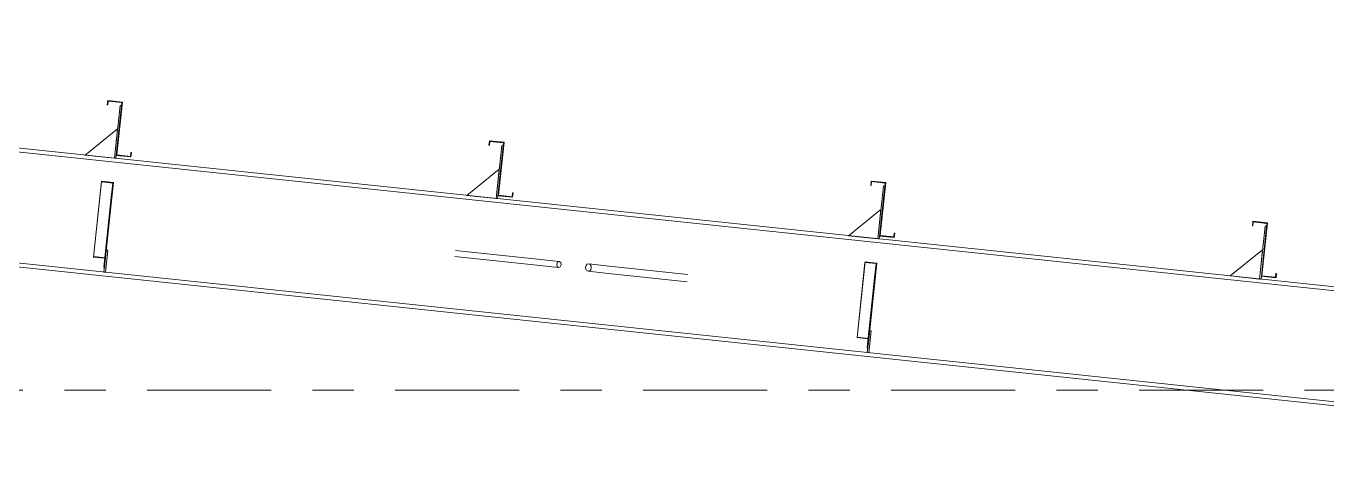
# Model space of a CAD drawing. Header units: millimetres. Extents: x -88 to 735, y -128 to 446.
# Drawn here: x 272.66 to 304.11, y 226.44 to 237.32 of the extents above; entities that cross this region are included whole.
import ezdxf

# ---------------------------------------------------------------- set-up
doc = ezdxf.new("R2010")
doc.units = ezdxf.units.MM
for name, pattern in [('XKITLINE00', [0]), ('XKITLINE02', [4, 2, -2]), ('XKITLINE03', [6, 3, -1, 1, -1])]:
    doc.linetypes.add(name, pattern=pattern)
doc.layers.add('Part', color=2, linetype='Continuous', lineweight=0)
doc.layers.add('S-grid', color=1, linetype='Continuous', lineweight=0)

# ---------------------------------------------------------------- blocks, each defined once
blk = doc.blocks.new('*A386')
at = {"layer": 'Part'}
blk.add_hatch(color=3, dxfattribs=at).paths.add_polyline_path([(302.89, 231.246), (302.9, 231.34), (302.913, 231.339), (302.901, 231.232), (302.546, 231.269), (302.681, 232.549), (302.352, 232.584), (302.342, 232.49), (302.329, 232.492), (302.34, 232.598), (302.695, 232.561), (302.56, 231.281)], flags=17)
blk = doc.blocks.new('*A387')
at = {"layer": 'Part'}
blk.add_hatch(color=3, dxfattribs=at).paths.add_polyline_path([(293.656, 232.22), (293.665, 232.314), (293.678, 232.313), (293.667, 232.206), (293.312, 232.243), (293.447, 233.523), (293.117, 233.558), (293.107, 233.464), (293.095, 233.466), (293.106, 233.572), (293.461, 233.535), (293.326, 232.255)], flags=17)
blk = doc.blocks.new('*A388')
at = {"layer": 'Part'}
blk.add_hatch(color=3, dxfattribs=at).paths.add_polyline_path([(284.421, 233.194), (284.431, 233.288), (284.444, 233.287), (284.432, 233.18), (284.077, 233.217), (284.212, 234.498), (283.883, 234.532), (283.873, 234.439), (283.86, 234.44), (283.871, 234.546), (284.226, 234.509), (284.091, 233.229)], flags=17)
blk = doc.blocks.new('*A389')
at = {"layer": 'Part'}
blk.add_hatch(color=3, dxfattribs=at).paths.add_polyline_path([(275.187, 234.168), (275.196, 234.262), (275.209, 234.261), (275.198, 234.154), (274.843, 234.191), (274.978, 235.472), (274.648, 235.506), (274.638, 235.413), (274.626, 235.414), (274.637, 235.52), (274.992, 235.483), (274.857, 234.203)], flags=17)
blk = doc.blocks.new('*A391')
at = {"layer": 'Part'}
blk.add_hatch(color=3, dxfattribs=at).paths.add_polyline_path([(274.488, 233.55), (274.49, 233.568), (274.774, 233.538), (274.736, 233.178), (274.722, 233.18), (274.758, 233.522)], flags=17)
blk = doc.blocks.new('*A392')
at = {"layer": 'Part'}
blk.add_hatch(color=3, dxfattribs=at).paths.add_polyline_path([(292.957, 231.602), (292.959, 231.62), (293.243, 231.59), (293.205, 231.23), (293.191, 231.232), (293.227, 231.574)], flags=17)
blk = doc.blocks.new('*A393')
at = {"layer": 'Part'}
blk.add_hatch(color=3, dxfattribs=at).paths.add_polyline_path([(302.89, 231.246), (302.9, 231.34), (302.913, 231.339), (302.901, 231.232), (302.546, 231.269), (302.681, 232.549), (302.352, 232.584), (302.342, 232.49), (302.329, 232.492), (302.34, 232.598), (302.695, 232.561), (302.56, 231.281)], flags=17)
blk = doc.blocks.new('*A394')
at = {"layer": 'Part'}
blk.add_hatch(color=3, dxfattribs=at).paths.add_polyline_path([(293.656, 232.22), (293.665, 232.314), (293.678, 232.313), (293.667, 232.206), (293.312, 232.243), (293.447, 233.523), (293.117, 233.558), (293.107, 233.464), (293.095, 233.466), (293.106, 233.572), (293.461, 233.535), (293.326, 232.255)], flags=17)
blk = doc.blocks.new('*A395')
at = {"layer": 'Part'}
blk.add_hatch(color=3, dxfattribs=at).paths.add_polyline_path([(284.421, 233.194), (284.431, 233.288), (284.444, 233.287), (284.432, 233.18), (284.077, 233.217), (284.212, 234.498), (283.883, 234.532), (283.873, 234.439), (283.86, 234.44), (283.871, 234.546), (284.226, 234.509), (284.091, 233.229)], flags=17)
blk = doc.blocks.new('*A396')
at = {"layer": 'Part'}
blk.add_hatch(color=3, dxfattribs=at).paths.add_polyline_path([(275.187, 234.168), (275.196, 234.262), (275.209, 234.261), (275.198, 234.154), (274.843, 234.191), (274.978, 235.472), (274.648, 235.506), (274.638, 235.413), (274.626, 235.414), (274.637, 235.52), (274.992, 235.483), (274.857, 234.203)], flags=17)
blk = doc.blocks.new('*A1351')
at = {"layer": 'S-grid', "color": 1, "linetype": 'XKITLINE03', "lineweight": 0}
blk.add_line((-48.412, 228.511), (395.032, 228.511), dxfattribs=at)
blk = doc.blocks.new('*A1353')
at = {"layer": 'Part', "color": 2, "linetype": 'XKITLINE00', "lineweight": 0}
for p, q in [((329.316, 228.281), (244.477, 237.229)), ((244.487, 237.322), (329.421, 228.363)), ((320.424, 226.439), (246.832, 234.201)), ((320.434, 226.531), (246.842, 234.293))]:
    blk.add_line(p, q, dxfattribs=at)
blk = doc.blocks.new('*A1879')
at = {"layer": 'Part', "color": 7, "linetype": 'XKITLINE02', "lineweight": 0}
for p, q in [((285.037, 231.68), (282.928, 231.902)), ((285.022, 231.538), (282.913, 231.76))]:
    blk.add_line(p, q, dxfattribs=at)
at = {"layer": 'Part', "color": 2, "linetype": 'XKITLINE00', "lineweight": 0}
for p, q in [((285.546, 231.482), (285.022, 231.538)), ((285.561, 231.625), (285.037, 231.68)), ((285.52, 231.608), (285.499, 231.559)), ((285.499, 231.559), (285.51, 231.507)), ((285.51, 231.507), (285.546, 231.482)), ((285.561, 231.625), (285.52, 231.608)), ((285.546, 231.482), (285.587, 231.499)), ((285.597, 231.6), (285.561, 231.625)), ((285.587, 231.499), (285.608, 231.548)), ((285.608, 231.548), (285.597, 231.6))]:
    blk.add_line(p, q, dxfattribs=at)
blk = doc.blocks.new('*A1880')
at = {"layer": 'Part', "color": 2, "linetype": 'XKITLINE00', "lineweight": 0}
for p, q in [((286.21, 231.529), (286.196, 231.486)), ((286.196, 231.486), (286.201, 231.44)), ((286.239, 231.559), (286.21, 231.529)), ((286.276, 231.567), (286.239, 231.559)), ((286.769, 231.515), (286.276, 231.567)), ((286.31, 231.551), (286.276, 231.567)), ((286.333, 231.516), (286.31, 231.551)), ((286.323, 231.427), (286.337, 231.471)), ((286.337, 231.471), (286.333, 231.516)), ((286.201, 231.44), (286.223, 231.405)), ((286.223, 231.405), (286.257, 231.389)), ((286.257, 231.389), (286.294, 231.398)), ((286.751, 231.337), (286.257, 231.389)), ((286.294, 231.398), (286.323, 231.427))]:
    blk.add_line(p, q, dxfattribs=at)
at = {"layer": 'Part', "color": 7, "linetype": 'XKITLINE02', "lineweight": 0}
for p, q in [((288.674, 231.314), (286.769, 231.515)), ((288.656, 231.136), (286.751, 231.337))]:
    blk.add_line(p, q, dxfattribs=at)
blk = doc.blocks.new('*A1881')
at = {"layer": 'Part', "color": 2, "linetype": 'XKITLINE00', "lineweight": 0}
for p, q in [((302.329, 232.492), (302.34, 232.598)), ((302.342, 232.49), (302.329, 232.492)), ((302.34, 232.598), (302.695, 232.561)), ((302.352, 232.584), (302.342, 232.49)), ((302.681, 232.549), (302.352, 232.584)), ((302.546, 231.269), (302.681, 232.549)), ((302.695, 232.561), (302.56, 231.281)), ((302.901, 231.232), (302.546, 231.269)), ((302.56, 231.281), (302.89, 231.246)), ((302.89, 231.246), (302.9, 231.34)), ((302.9, 231.34), (302.913, 231.339)), ((302.913, 231.339), (302.901, 231.232))]:
    blk.add_line(p, q, dxfattribs=at)
blk = doc.blocks.new('*A1882')
at = {"layer": 'Part', "color": 2, "linetype": 'XKITLINE00', "lineweight": 0}
for p, q in [((293.095, 233.466), (293.106, 233.572)), ((293.107, 233.464), (293.095, 233.466)), ((293.106, 233.572), (293.461, 233.535)), ((293.117, 233.558), (293.107, 233.464)), ((293.447, 233.523), (293.117, 233.558)), ((293.312, 232.243), (293.447, 233.523)), ((293.461, 233.535), (293.326, 232.255)), ((293.667, 232.206), (293.312, 232.243)), ((293.326, 232.255), (293.656, 232.22)), ((293.656, 232.22), (293.665, 232.314)), ((293.665, 232.314), (293.678, 232.313)), ((293.678, 232.313), (293.667, 232.206))]:
    blk.add_line(p, q, dxfattribs=at)
blk = doc.blocks.new('*A1883')
at = {"layer": 'Part', "color": 2, "linetype": 'XKITLINE00', "lineweight": 0}
for p, q in [((283.86, 234.44), (283.871, 234.546)), ((283.873, 234.439), (283.86, 234.44)), ((283.871, 234.546), (284.226, 234.509)), ((283.883, 234.532), (283.873, 234.439)), ((284.212, 234.498), (283.883, 234.532)), ((284.077, 233.217), (284.212, 234.498)), ((284.226, 234.509), (284.091, 233.229)), ((284.432, 233.18), (284.077, 233.217)), ((284.091, 233.229), (284.421, 233.194)), ((284.421, 233.194), (284.431, 233.288)), ((284.431, 233.288), (284.444, 233.287)), ((284.444, 233.287), (284.432, 233.18))]:
    blk.add_line(p, q, dxfattribs=at)
blk = doc.blocks.new('*A1884')
at = {"layer": 'Part', "color": 2, "linetype": 'XKITLINE00', "lineweight": 0}
for p, q in [((274.626, 235.414), (274.637, 235.52)), ((274.638, 235.413), (274.626, 235.414)), ((274.637, 235.52), (274.992, 235.483)), ((274.648, 235.506), (274.638, 235.413)), ((274.978, 235.472), (274.648, 235.506)), ((274.843, 234.191), (274.978, 235.472)), ((274.992, 235.483), (274.857, 234.203)), ((275.198, 234.154), (274.843, 234.191)), ((274.857, 234.203), (275.187, 234.168)), ((275.187, 234.168), (275.196, 234.262)), ((275.196, 234.262), (275.209, 234.261)), ((275.209, 234.261), (275.198, 234.154))]:
    blk.add_line(p, q, dxfattribs=at)
blk = doc.blocks.new('*A1886')
at = {"layer": 'Part', "color": 2, "linetype": 'XKITLINE00', "lineweight": 0}
for p, q in [((274.488, 233.55), (274.296, 231.734)), ((274.488, 233.55), (274.49, 233.568)), ((274.758, 233.522), (274.488, 233.55)), ((274.49, 233.568), (274.774, 233.538)), ((274.774, 233.538), (274.578, 231.682)), ((274.722, 233.18), (274.758, 233.522)), ((274.722, 233.18), (274.544, 231.493)), ((274.722, 233.18), (274.736, 233.178)), ((274.296, 231.734), (274.566, 231.706)), ((274.544, 231.493), (274.558, 231.491))]:
    blk.add_line(p, q, dxfattribs=at)
at = {"layer": 'Part', "color": 7, "linetype": 'XKITLINE02', "lineweight": 0}
for p, q in [((274.298, 231.746), (274.582, 231.716)), ((274.558, 231.491), (274.578, 231.682))]:
    blk.add_line(p, q, dxfattribs=at)
blk = doc.blocks.new('*A1887')
at = {"layer": 'Part', "color": 7, "linetype": 'XKITLINE02', "lineweight": 0}
for p, q in [((274.49, 233.568), (274.296, 231.734)), ((274.758, 233.522), (274.544, 231.493)), ((274.558, 231.491), (274.774, 233.538)), ((274.296, 231.734), (274.566, 231.706)), ((274.298, 231.746), (274.582, 231.716)), ((274.544, 231.493), (274.558, 231.491))]:
    blk.add_line(p, q, dxfattribs=at)
blk = doc.blocks.new('*A1888')
at = {"layer": 'Part', "color": 7, "linetype": 'XKITLINE02', "lineweight": 0}
for p, q in [((274.602, 231.904), (274.545, 231.371)), ((274.581, 231.368), (274.637, 231.9)), ((274.637, 231.9), (274.602, 231.904)), ((274.557, 231.478), (274.592, 231.474)), ((274.545, 231.371), (274.581, 231.368))]:
    blk.add_line(p, q, dxfattribs=at)
blk = doc.blocks.new('*A1889')
at = {"layer": 'Part', "color": 7, "linetype": 'XKITLINE02', "lineweight": 0}
for p, q in [((274.578, 231.682), (274.602, 231.904)), ((274.557, 231.478), (274.592, 231.474)), ((274.581, 231.368), (274.545, 231.371))]:
    blk.add_line(p, q, dxfattribs=at)
at = {"layer": 'Part', "color": 2, "linetype": 'XKITLINE00', "lineweight": 0}
for p, q in [((274.637, 231.9), (274.581, 231.368)), ((274.602, 231.904), (274.637, 231.9)), ((274.545, 231.371), (274.578, 231.682))]:
    blk.add_line(p, q, dxfattribs=at)
blk = doc.blocks.new('*A1892')
at = {"layer": 'Part', "color": 2, "linetype": 'XKITLINE00', "lineweight": 0}
for p, q in [((274.935, 235.403), (274.8, 234.124)), ((274.97, 235.399), (274.935, 235.403)), ((274.843, 234.191), (274.835, 234.12))]:
    blk.add_line(p, q, dxfattribs=at)
at = {"layer": 'Part', "color": 7, "linetype": 'XKITLINE02', "lineweight": 0}
for p, q in [((274.843, 234.191), (274.97, 235.399)), ((274.835, 234.12), (274.8, 234.124))]:
    blk.add_line(p, q, dxfattribs=at)
blk = doc.blocks.new('*A1893')
at = {"layer": 'Part', "color": 2, "linetype": 'XKITLINE00', "lineweight": 0}
blk.add_line((274.875, 234.835), (274.089, 234.199), dxfattribs=at)
at = {"layer": 'Part', "color": 7, "linetype": 'XKITLINE02', "lineweight": 0}
for p, q in [((274.8, 234.124), (274.875, 234.835)), ((274.089, 234.199), (274.8, 234.124))]:
    blk.add_line(p, q, dxfattribs=at)
blk = doc.blocks.new('*A1894')
at = {"layer": 'Part', "color": 2, "linetype": 'XKITLINE00', "lineweight": 0}
for p, q in [((284.169, 234.429), (284.034, 233.15)), ((284.205, 234.425), (284.169, 234.429)), ((284.077, 233.217), (284.07, 233.146))]:
    blk.add_line(p, q, dxfattribs=at)
at = {"layer": 'Part', "color": 7, "linetype": 'XKITLINE02', "lineweight": 0}
for p, q in [((284.077, 233.217), (284.205, 234.425)), ((284.07, 233.146), (284.034, 233.15))]:
    blk.add_line(p, q, dxfattribs=at)
blk = doc.blocks.new('*A1895')
at = {"layer": 'Part', "color": 2, "linetype": 'XKITLINE00', "lineweight": 0}
blk.add_line((284.109, 233.861), (283.324, 233.225), dxfattribs=at)
at = {"layer": 'Part', "color": 7, "linetype": 'XKITLINE02', "lineweight": 0}
for p, q in [((284.034, 233.15), (284.109, 233.861)), ((283.324, 233.225), (284.034, 233.15))]:
    blk.add_line(p, q, dxfattribs=at)
blk = doc.blocks.new('*A1896')
at = {"layer": 'Part', "color": 2, "linetype": 'XKITLINE00', "lineweight": 0}
for p, q in [((292.957, 231.602), (292.765, 229.786)), ((292.957, 231.602), (292.959, 231.62)), ((293.227, 231.574), (292.957, 231.602)), ((292.959, 231.62), (293.243, 231.59)), ((293.243, 231.59), (293.047, 229.734)), ((293.191, 231.232), (293.227, 231.574)), ((293.191, 231.232), (293.013, 229.545)), ((293.205, 231.23), (293.191, 231.232)), ((292.765, 229.786), (293.035, 229.758)), ((293.013, 229.545), (293.027, 229.543))]:
    blk.add_line(p, q, dxfattribs=at)
at = {"layer": 'Part', "color": 7, "linetype": 'XKITLINE02', "lineweight": 0}
for p, q in [((292.766, 229.797), (293.051, 229.767)), ((293.047, 229.734), (293.027, 229.543))]:
    blk.add_line(p, q, dxfattribs=at)
blk = doc.blocks.new('*A1897')
at = {"layer": 'Part', "color": 7, "linetype": 'XKITLINE02', "lineweight": 0}
for p, q in [((292.959, 231.62), (292.765, 229.786)), ((293.227, 231.574), (293.013, 229.545)), ((293.027, 229.543), (293.243, 231.59)), ((292.765, 229.786), (293.035, 229.758)), ((292.766, 229.797), (293.051, 229.767)), ((293.013, 229.545), (293.027, 229.543))]:
    blk.add_line(p, q, dxfattribs=at)
blk = doc.blocks.new('*A1898')
at = {"layer": 'Part', "color": 7, "linetype": 'XKITLINE02', "lineweight": 0}
for p, q in [((293.071, 229.956), (293.014, 229.423)), ((293.05, 229.42), (293.106, 229.952)), ((293.106, 229.952), (293.071, 229.956)), ((293.014, 229.423), (293.05, 229.42)), ((293.026, 229.53), (293.061, 229.526))]:
    blk.add_line(p, q, dxfattribs=at)
blk = doc.blocks.new('*A1899')
at = {"layer": 'Part', "color": 2, "linetype": 'XKITLINE00', "lineweight": 0}
for p, q in [((293.404, 233.455), (293.269, 232.176)), ((293.439, 233.451), (293.404, 233.455)), ((293.312, 232.243), (293.304, 232.172))]:
    blk.add_line(p, q, dxfattribs=at)
at = {"layer": 'Part', "color": 7, "linetype": 'XKITLINE02', "lineweight": 0}
for p, q in [((293.312, 232.243), (293.439, 233.451)), ((293.304, 232.172), (293.269, 232.176))]:
    blk.add_line(p, q, dxfattribs=at)
blk = doc.blocks.new('*A1900')
at = {"layer": 'Part', "color": 7, "linetype": 'XKITLINE02', "lineweight": 0}
for p, q in [((293.047, 229.734), (293.071, 229.956)), ((293.05, 229.42), (293.014, 229.423)), ((293.026, 229.53), (293.061, 229.526))]:
    blk.add_line(p, q, dxfattribs=at)
at = {"layer": 'Part', "color": 2, "linetype": 'XKITLINE00', "lineweight": 0}
for p, q in [((293.106, 229.952), (293.05, 229.42)), ((293.071, 229.956), (293.106, 229.952)), ((293.014, 229.423), (293.047, 229.734))]:
    blk.add_line(p, q, dxfattribs=at)
blk = doc.blocks.new('*A1901')
at = {"layer": 'Part', "color": 2, "linetype": 'XKITLINE00', "lineweight": 0}
blk.add_line((293.344, 232.887), (292.558, 232.251), dxfattribs=at)
at = {"layer": 'Part', "color": 7, "linetype": 'XKITLINE02', "lineweight": 0}
for p, q in [((293.269, 232.176), (293.344, 232.887)), ((292.558, 232.251), (293.269, 232.176))]:
    blk.add_line(p, q, dxfattribs=at)
blk = doc.blocks.new('*A1903')
at = {"layer": 'Part', "color": 2, "linetype": 'XKITLINE00', "lineweight": 0}
for p, q in [((302.638, 232.481), (302.503, 231.202)), ((302.674, 232.477), (302.638, 232.481)), ((302.546, 231.269), (302.539, 231.198))]:
    blk.add_line(p, q, dxfattribs=at)
at = {"layer": 'Part', "color": 7, "linetype": 'XKITLINE02', "lineweight": 0}
for p, q in [((302.546, 231.269), (302.674, 232.477)), ((302.539, 231.198), (302.503, 231.202))]:
    blk.add_line(p, q, dxfattribs=at)
blk = doc.blocks.new('*A1904')
at = {"layer": 'Part', "color": 2, "linetype": 'XKITLINE00', "lineweight": 0}
blk.add_line((302.578, 231.912), (301.793, 231.277), dxfattribs=at)
at = {"layer": 'Part', "color": 7, "linetype": 'XKITLINE02', "lineweight": 0}
for p, q in [((302.503, 231.202), (302.578, 231.912)), ((301.793, 231.277), (302.503, 231.202))]:
    blk.add_line(p, q, dxfattribs=at)
blk = doc.blocks.new('*A1906')
at = {"layer": 'Part', "color": 2, "linetype": 'XKITLINE00', "lineweight": 0}
for p, q in [((302.329, 232.492), (302.34, 232.598)), ((302.342, 232.49), (302.329, 232.492)), ((302.34, 232.598), (302.695, 232.561)), ((302.352, 232.584), (302.342, 232.49)), ((302.681, 232.549), (302.352, 232.584)), ((302.546, 231.269), (302.681, 232.549)), ((302.695, 232.561), (302.56, 231.281)), ((302.901, 231.232), (302.546, 231.269)), ((302.56, 231.281), (302.89, 231.246)), ((302.89, 231.246), (302.9, 231.34)), ((302.9, 231.34), (302.913, 231.339)), ((302.913, 231.339), (302.901, 231.232))]:
    blk.add_line(p, q, dxfattribs=at)
blk = doc.blocks.new('*A1907')
at = {"layer": 'Part', "color": 2, "linetype": 'XKITLINE00', "lineweight": 0}
for p, q in [((293.095, 233.466), (293.106, 233.572)), ((293.107, 233.464), (293.095, 233.466)), ((293.106, 233.572), (293.461, 233.535)), ((293.117, 233.558), (293.107, 233.464)), ((293.447, 233.523), (293.117, 233.558)), ((293.312, 232.243), (293.447, 233.523)), ((293.461, 233.535), (293.326, 232.255)), ((293.667, 232.206), (293.312, 232.243)), ((293.326, 232.255), (293.656, 232.22)), ((293.656, 232.22), (293.665, 232.314)), ((293.665, 232.314), (293.678, 232.313)), ((293.678, 232.313), (293.667, 232.206))]:
    blk.add_line(p, q, dxfattribs=at)
blk = doc.blocks.new('*A1908')
at = {"layer": 'Part', "color": 2, "linetype": 'XKITLINE00', "lineweight": 0}
for p, q in [((283.86, 234.44), (283.871, 234.546)), ((283.873, 234.439), (283.86, 234.44)), ((283.871, 234.546), (284.226, 234.509)), ((283.883, 234.532), (283.873, 234.439)), ((284.212, 234.498), (283.883, 234.532)), ((284.077, 233.217), (284.212, 234.498)), ((284.226, 234.509), (284.091, 233.229)), ((284.432, 233.18), (284.077, 233.217)), ((284.091, 233.229), (284.421, 233.194)), ((284.421, 233.194), (284.431, 233.288)), ((284.431, 233.288), (284.444, 233.287)), ((284.444, 233.287), (284.432, 233.18))]:
    blk.add_line(p, q, dxfattribs=at)
blk = doc.blocks.new('*A1909')
at = {"layer": 'Part', "color": 2, "linetype": 'XKITLINE00', "lineweight": 0}
for p, q in [((274.626, 235.414), (274.637, 235.52)), ((274.638, 235.413), (274.626, 235.414)), ((274.637, 235.52), (274.992, 235.483)), ((274.648, 235.506), (274.638, 235.413)), ((274.978, 235.472), (274.648, 235.506)), ((274.843, 234.191), (274.978, 235.472)), ((274.992, 235.483), (274.857, 234.203)), ((275.198, 234.154), (274.843, 234.191)), ((274.857, 234.203), (275.187, 234.168)), ((275.187, 234.168), (275.196, 234.262)), ((275.196, 234.262), (275.209, 234.261)), ((275.209, 234.261), (275.198, 234.154))]:
    blk.add_line(p, q, dxfattribs=at)

msp = doc.modelspace()

# ---------------------------------------------------------------- block references
at = {"lineweight": 0}
for name in ['*A1353', '*A389', '*A396', '*A1884', '*A1909', '*A1892', '*A1893', '*A388', '*A395', '*A1883', '*A1908', '*A1894', '*A1895', '*A1886', '*A1887', '*A391', '*A387', '*A394', '*A1882', '*A1907', '*A1899', '*A1901', '*A386', '*A393', '*A1881', '*A1906', '*A1903', '*A1888', '*A1889', '*A1879', '*A1904', '*A1880', '*A1896', '*A1897', '*A392', '*A1351', '*A1898', '*A1900']:
    msp.add_blockref(name, (0, 0), dxfattribs=at)

doc.saveas('drawing.dxf')
